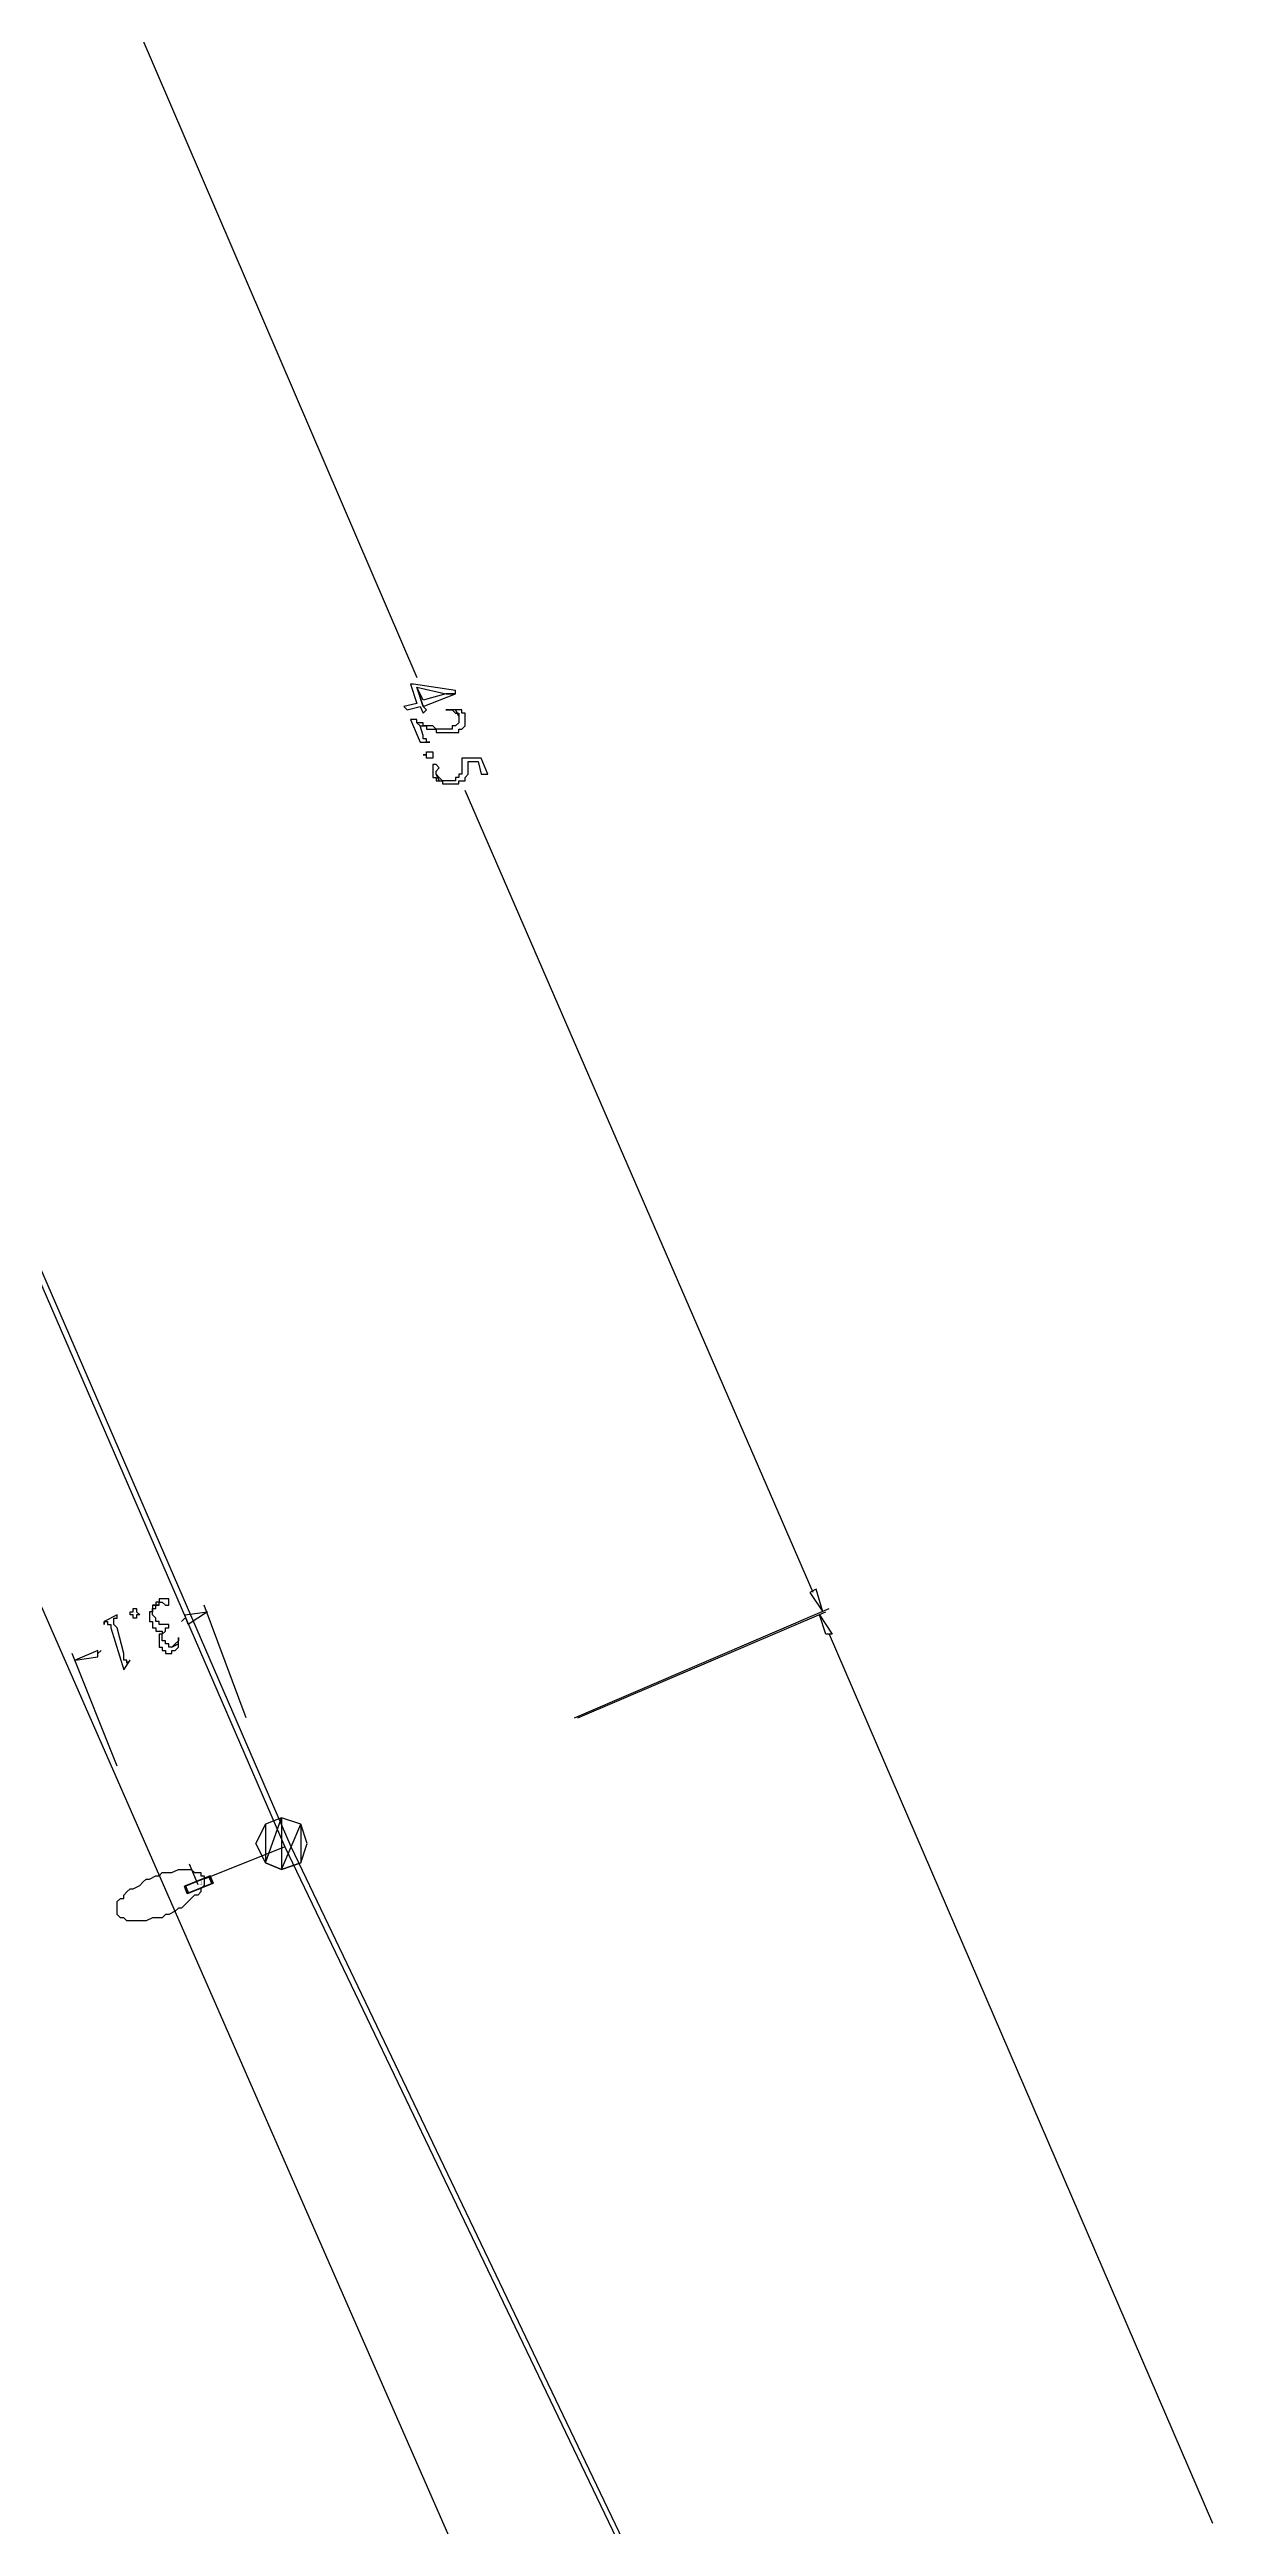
# Model space of a CAD drawing. Extents: x 212106 to 638151, y -1311344 to 1260505.
# Drawn here: x 388029 to 413815, y -1153201 to -1098274 of the extents above; entities that cross this region are included whole.
import ezdxf

# ---------------------------------------------------------------- set-up
doc = ezdxf.new("R2010")
doc.units = 0
doc.header["$MEASUREMENT"] = 0
for name, color, linetype in [('at_Entity', 7, 'Continuous'), ('DLXLUM01', 3, 'Continuous'), ('DLXLUMEX', 2, 'Continuous'), ('DLXSCENE', 7, 'Continuous')]:
    doc.layers.add(name, color=color, linetype=linetype)

# ---------------------------------------------------------------- blocks, each defined once
blk = doc.blocks.new('*U9')
for p, q in [((213, 179), (-332, -44)), ((-332, -44), (213, 179)), ((240, 190), (-305, -33)), ((-305, -33), (240, 190)), ((-268, -202), (277, 22)), ((277, 22), (-268, -202)), ((-240, -190), (305, 33)), ((305, 33), (-240, -190)), ((240, 190), (213, 179)), ((213, 179), (240, 190)), ((277, 22), (213, 179)), ((213, 179), (277, 22)), ((305, 33), (240, 190)), ((240, 190), (305, 33)), ((277, 22), (305, 33)), ((305, 33), (277, 22)), ((-305, -33), (-332, -44)), ((-332, -44), (-305, -33)), ((-332, -44), (-268, -202)), ((-268, -202), (-332, -44)), ((-305, -33), (-240, -190)), ((-240, -190), (-305, -33)), ((-240, -190), (-268, -202)), ((-268, -202), (-240, -190))]:
    blk.add_line(p, q)
at = {"color": 1}
blk.add_line((-28, -11), (-217, 451), dxfattribs=at)
at = {"layer": 'DLXLUMEX', "color": 7}
blk.add_text('1', height=100, dxfattribs=at).set_placement((0, 0))
blk = doc.blocks.new('*U97')
for p, q in [((35458, -1166725), (18530, -1127655)), ((55671, -1208938), (35458, -1166725))]:
    blk.add_line(p, q)

msp = doc.modelspace()

# ---------------------------------------------------------------- linework, layer by layer
at = {"layer": 'at_Entity', "color": 0}
for p, q in [((363531, -1077346), (406744, -1175915)), ((388530, -1094417), (396172, -1112202)), ((396172, -1112774), (395887, -1112845)), ((396101, -1112345), (396030, -1112345)), ((396030, -1112345), (396172, -1112774)), ((397030, -1112488), (396101, -1112345)), ((396315, -1112845), (396172, -1112417)), ((396172, -1112417), (396815, -1112559)), ((396315, -1112702), (396172, -1112417)), ((396172, -1112417), (396315, -1112845)), ((396815, -1112559), (396315, -1112702)), ((396315, -1112845), (397030, -1112559)), ((396815, -1112559), (397030, -1112559)), ((397030, -1112559), (396815, -1112559)), ((397030, -1112559), (397030, -1112488)), ((395887, -1112845), (395958, -1112917)), ((395958, -1112917), (396244, -1112845)), ((396101, -1113131), (396030, -1113131)), ((396030, -1113131), (396030, -1113131)), ((396030, -1113131), (396244, -1113631)), ((396172, -1113131), (396101, -1113131)), ((396172, -1113202), (396172, -1113131)), ((396244, -1113274), (396172, -1113202)), ((396244, -1113202), (396172, -1113202)), ((396172, -1113202), (396244, -1113274)), ((396244, -1112845), (396315, -1112988)), ((396315, -1113202), (396244, -1113202)), ((396244, -1113202), (396244, -1113202)), ((396315, -1113488), (396244, -1113274)), ((396244, -1113274), (396244, -1113274)), ((396244, -1113274), (396244, -1113274)), ((396244, -1113274), (396244, -1113274)), ((396244, -1113274), (396315, -1113274)), ((396387, -1112917), (396315, -1112845)), ((396315, -1112988), (396387, -1112917)), ((396315, -1113274), (396315, -1113202)), ((396315, -1113202), (396315, -1113202)), ((396387, -1113274), (396315, -1113274)), ((396315, -1113274), (396315, -1113274)), ((396315, -1113274), (396315, -1113274)), ((396315, -1113274), (396387, -1113274)), ((396458, -1113274), (396387, -1113274)), ((396387, -1113274), (396387, -1113274)), ((396387, -1113274), (396387, -1113345)), ((396387, -1113345), (396458, -1113345)), ((396530, -1113274), (396458, -1113274)), ((396458, -1113274), (396458, -1113274)), ((396458, -1113345), (396530, -1113345)), ((396601, -1113345), (396530, -1113274)), ((396530, -1113274), (396530, -1113274)), ((396530, -1113274), (396530, -1113274)), ((396530, -1113345), (396530, -1113345)), ((396530, -1113345), (396530, -1113345)), ((396530, -1113345), (396601, -1113345)), ((396672, -1113345), (396601, -1113345)), ((396601, -1113345), (396601, -1113345)), ((396601, -1113345), (396601, -1113345)), ((396601, -1113345), (396601, -1113417)), ((396744, -1113345), (396672, -1113345)), ((396672, -1113345), (396672, -1113345)), ((396815, -1113345), (396744, -1113345)), ((396744, -1113345), (396744, -1113345)), ((396887, -1112917), (396815, -1112917)), ((396815, -1112917), (396815, -1112917)), ((396815, -1112917), (396815, -1112917)), ((396815, -1112917), (396887, -1112917)), ((396887, -1113345), (396815, -1113345)), ((396815, -1113345), (396815, -1113345)), ((396958, -1112917), (396887, -1112917)), ((396887, -1112917), (396887, -1112917)), ((396887, -1112917), (396887, -1112917)), ((396887, -1112917), (396958, -1112917)), ((396958, -1113345), (396887, -1113345)), ((396887, -1113345), (396887, -1113345)), ((396887, -1113345), (396887, -1113345)), ((397030, -1112917), (396958, -1112917)), ((396958, -1112917), (396958, -1112917)), ((396958, -1112917), (396958, -1112917)), ((396958, -1112917), (397030, -1112988)), ((397030, -1113274), (396958, -1113274)), ((396958, -1113274), (396958, -1113345)), ((396958, -1113345), (396958, -1113345)), ((397101, -1113059), (397030, -1112917)), ((397101, -1112917), (397030, -1112917)), ((397030, -1112917), (397101, -1113059)), ((397030, -1112988), (397030, -1112988)), ((397030, -1112988), (397030, -1112988)), ((397030, -1112988), (397101, -1112988)), ((397101, -1113202), (397030, -1113274)), ((397030, -1113274), (397030, -1113274)), ((397030, -1113274), (397030, -1113274)), ((397172, -1112917), (397101, -1112917)), ((397101, -1112917), (397101, -1112917)), ((397101, -1112917), (397101, -1112917)), ((397101, -1112988), (397101, -1113059)), ((397101, -1113059), (397101, -1113059)), ((397101, -1113059), (397101, -1113059)), ((397101, -1113059), (397101, -1113131)), ((397101, -1113131), (397101, -1113131)), ((397101, -1113131), (397101, -1113131)), ((397101, -1113131), (397101, -1113202)), ((397101, -1113202), (397101, -1113202)), ((397101, -1113202), (397101, -1113202)), ((397101, -1113417), (397101, -1113345)), ((397101, -1113345), (397172, -1113345)), ((397172, -1112988), (397172, -1112917)), ((397244, -1112988), (397172, -1112988)), ((397172, -1112988), (397172, -1112988)), ((397172, -1113345), (397244, -1113274)), ((397172, -1113345), (397172, -1113345)), ((397172, -1113345), (397172, -1113345)), ((397244, -1113059), (397244, -1112988)), ((397244, -1113059), (397244, -1113059)), ((397244, -1113131), (397244, -1113059)), ((397244, -1113059), (397244, -1113059)), ((397244, -1113202), (397244, -1113131)), ((397244, -1113131), (397244, -1113131)), ((397244, -1113274), (397244, -1113202)), ((397244, -1113202), (397244, -1113202)), ((397244, -1113202), (397244, -1113202)), ((397244, -1113274), (397244, -1113274)), ((397244, -1113274), (397244, -1113274)), ((396244, -1113631), (396458, -1113631)), ((396315, -1113559), (396315, -1113488)), ((396315, -1113488), (396315, -1113488)), ((396387, -1113559), (396315, -1113559)), ((396315, -1113559), (396315, -1113559)), ((396387, -1113917), (396315, -1113917)), ((396315, -1113917), (396387, -1113917)), ((396387, -1113631), (396387, -1113559)), ((396387, -1113559), (396387, -1113559)), ((396458, -1113631), (396387, -1113631)), ((396387, -1113631), (396387, -1113631)), ((396387, -1113917), (396387, -1113845)), ((396387, -1113845), (396387, -1113845)), ((396387, -1113845), (396387, -1113845)), ((396387, -1113845), (396458, -1113845)), ((396387, -1113988), (396387, -1113917)), ((396387, -1113917), (396387, -1113917)), ((396458, -1113631), (396458, -1113631)), ((396458, -1113631), (396458, -1113631)), ((396458, -1113845), (396458, -1113845)), ((396458, -1113845), (396458, -1113845)), ((396458, -1113845), (396530, -1113845)), ((396530, -1113845), (396530, -1113917)), ((396530, -1113917), (396530, -1113917)), ((396530, -1113917), (396530, -1113917)), ((396530, -1113917), (396530, -1113988)), ((396530, -1113917), (396530, -1113917)), ((396530, -1113917), (396530, -1113917)), ((396530, -1113917), (396530, -1113917)), ((396601, -1113417), (396672, -1113417)), ((396672, -1113417), (396672, -1113417)), ((396672, -1113417), (396744, -1113417)), ((396744, -1113417), (396744, -1113417)), ((396744, -1113417), (396815, -1113417)), ((396815, -1113417), (396815, -1113417)), ((396815, -1113417), (396887, -1113417)), ((396887, -1113417), (396887, -1113417)), ((396887, -1113417), (396887, -1113417)), ((396887, -1113417), (396958, -1113417)), ((396958, -1113417), (396958, -1113417)), ((396958, -1113417), (397030, -1113417)), ((397030, -1113417), (397030, -1113417)), ((397030, -1113417), (397101, -1113417)), ((397101, -1113417), (397101, -1113417)), ((397101, -1113417), (397101, -1113417)), ((396458, -1113988), (396387, -1113988)), ((396387, -1113988), (396387, -1113988)), ((396387, -1113988), (396387, -1113988)), ((396387, -1113988), (396387, -1113988)), ((396530, -1113988), (396458, -1113988)), ((396458, -1113988), (396458, -1113988)), ((396458, -1113988), (396458, -1113988)), ((396601, -1114131), (396530, -1114131)), ((396530, -1114131), (396530, -1114131)), ((396530, -1114131), (396530, -1114202)), ((396530, -1114202), (396530, -1114202)), ((396530, -1114202), (396530, -1114202)), ((396530, -1114202), (396530, -1114274)), ((396530, -1114274), (396530, -1114274)), ((396530, -1114274), (396530, -1114274)), ((396530, -1114274), (396530, -1114345)), ((396530, -1114345), (396530, -1114345)), ((396530, -1114345), (396530, -1114345)), ((396530, -1114345), (396530, -1114417)), ((396530, -1114417), (396601, -1114417)), ((396672, -1114202), (396601, -1114131)), ((396601, -1114131), (396601, -1114131)), ((396601, -1114131), (396601, -1114131)), ((396601, -1114274), (396672, -1114202)), ((396601, -1114345), (396601, -1114274)), ((396601, -1114274), (396601, -1114274)), ((396672, -1114488), (396601, -1114345)), ((396601, -1114345), (396601, -1114345)), ((396601, -1114345), (396601, -1114345)), ((396601, -1114345), (396601, -1114345)), ((396672, -1114417), (396601, -1114345)), ((396601, -1114345), (396672, -1114488)), ((396601, -1114417), (396601, -1114417)), ((396601, -1114417), (396601, -1114488)), ((396672, -1114202), (396672, -1114202)), ((396672, -1114202), (396672, -1114202)), ((396672, -1114202), (396672, -1114202)), ((396744, -1114488), (396672, -1114417)), ((396672, -1114417), (396672, -1114417)), ((396672, -1114417), (396672, -1114417)), ((397101, -1114417), (397030, -1114417)), ((397030, -1114417), (397030, -1114488)), ((397172, -1114345), (397101, -1114345)), ((397101, -1114345), (397101, -1114345)), ((397101, -1114345), (397101, -1114345)), ((397101, -1114345), (397101, -1114417)), ((397101, -1114417), (397101, -1114417)), ((397601, -1113988), (397172, -1113988)), ((397172, -1113988), (397172, -1113988)), ((397172, -1113988), (397172, -1114059)), ((397172, -1114059), (397172, -1114059)), ((397172, -1114059), (397172, -1114059)), ((397172, -1114059), (397172, -1114131)), ((397172, -1114131), (397172, -1114131)), ((397172, -1114131), (397172, -1114202)), ((397172, -1114202), (397172, -1114202)), ((397172, -1114202), (397172, -1114202)), ((397172, -1114202), (397172, -1114274)), ((397172, -1114274), (397172, -1114274)), ((397172, -1114274), (397172, -1114274)), ((397172, -1114274), (397172, -1114345)), ((397244, -1114417), (397315, -1114345)), ((397244, -1114488), (397244, -1114417)), ((397244, -1114417), (397244, -1114417)), ((397244, -1114417), (397244, -1114417)), ((397315, -1114131), (397315, -1114059)), ((397315, -1114059), (397315, -1114059)), ((397315, -1114059), (397530, -1114059)), ((397315, -1114202), (397315, -1114131)), ((397315, -1114131), (397315, -1114131)), ((397315, -1114274), (397315, -1114202)), ((397315, -1114202), (397315, -1114202)), ((397315, -1114202), (397315, -1114202)), ((397315, -1114345), (397315, -1114274)), ((397315, -1114274), (397315, -1114274)), ((397315, -1114274), (397315, -1114274)), ((397315, -1114345), (397315, -1114345)), ((397315, -1114345), (397315, -1114345)), ((397530, -1114059), (397601, -1114345)), ((397744, -1114345), (397601, -1113988)), ((397601, -1114345), (397744, -1114345)), ((396601, -1114488), (396672, -1114488)), ((396672, -1114488), (396672, -1114488)), ((396672, -1114488), (396672, -1114488)), ((396672, -1114488), (396744, -1114488)), ((396815, -1114488), (396744, -1114488)), ((396744, -1114488), (396744, -1114488)), ((396744, -1114488), (396744, -1114488)), ((396744, -1114488), (396744, -1114559)), ((396744, -1114559), (396744, -1114559)), ((396744, -1114559), (396815, -1114559)), ((396887, -1114488), (396815, -1114488)), ((396815, -1114488), (396815, -1114488)), ((396815, -1114559), (396815, -1114559)), ((396815, -1114559), (396887, -1114559)), ((396958, -1114488), (396887, -1114488)), ((396887, -1114488), (396887, -1114488)), ((396887, -1114559), (396887, -1114559)), ((396887, -1114559), (396887, -1114559)), ((396887, -1114559), (396958, -1114559)), ((397030, -1114488), (396958, -1114488)), ((396958, -1114488), (396958, -1114488)), ((396958, -1114488), (396958, -1114488)), ((396958, -1114559), (396958, -1114559)), ((396958, -1114559), (397030, -1114559)), ((397030, -1114559), (397030, -1114559)), ((397030, -1114559), (397101, -1114559)), ((397101, -1114559), (397101, -1114488)), ((397101, -1114488), (397172, -1114488)), ((397101, -1114559), (397101, -1114559)), ((397172, -1114488), (397172, -1114488)), ((397172, -1114488), (397244, -1114488)), ((404958, -1132487), (397244, -1114702)), ((405029, -1132416), (404886, -1132487)), ((404886, -1132487), (405172, -1132916)), ((405172, -1132916), (405029, -1132416)), ((389530, -1132987), (389244, -1133130)), ((389244, -1133130), (389244, -1133202)), ((389244, -1133202), (389244, -1133130)), ((389244, -1133130), (389315, -1133130)), ((389315, -1133130), (389315, -1133130)), ((389315, -1133130), (389315, -1133130)), ((389315, -1133130), (389315, -1133202)), ((389458, -1133130), (389458, -1133059)), ((389458, -1133059), (389530, -1133059)), ((389458, -1133202), (389458, -1133130)), ((389458, -1133130), (389458, -1133130)), ((389458, -1133130), (389458, -1133130)), ((389458, -1133130), (389458, -1133130)), ((389530, -1133059), (389530, -1132987)), ((389530, -1133059), (389530, -1133059)), ((389530, -1133059), (389530, -1133059)), ((389815, -1132987), (389815, -1132916)), ((389815, -1132916), (389815, -1132916)), ((389815, -1132916), (389887, -1132916)), ((389887, -1132987), (389815, -1132987)), ((389815, -1132987), (389815, -1132987)), ((389815, -1132987), (389815, -1132987)), ((389887, -1132916), (389887, -1132845)), ((389887, -1132845), (389887, -1132845)), ((389887, -1132845), (389887, -1132845)), ((389887, -1132845), (389958, -1132845)), ((389887, -1133059), (389887, -1132987)), ((389958, -1133059), (389887, -1133059)), ((389887, -1133059), (389887, -1133059)), ((389887, -1133059), (389887, -1133059)), ((389958, -1132845), (389958, -1132845)), ((389958, -1132845), (389958, -1132916)), ((389958, -1132916), (389958, -1132916)), ((389958, -1132916), (389958, -1132916)), ((389958, -1132916), (390030, -1132987)), ((390030, -1132987), (389958, -1132987)), ((389958, -1132987), (389958, -1132987)), ((389958, -1132987), (389958, -1133059)), ((389958, -1133059), (389958, -1133059)), ((389958, -1133059), (389958, -1133059)), ((389958, -1133059), (389958, -1133059)), ((389958, -1133059), (389958, -1133059)), ((390315, -1132916), (390244, -1132916)), ((390244, -1132916), (390244, -1132916)), ((390244, -1132916), (390244, -1132987)), ((390244, -1132987), (390244, -1132987)), ((390244, -1132987), (390244, -1133059)), ((390244, -1133059), (390244, -1133059)), ((390244, -1133059), (390244, -1133130)), ((390244, -1133130), (390315, -1133130)), ((390387, -1132773), (390315, -1132773)), ((390315, -1132773), (390458, -1132773)), ((390458, -1132773), (390315, -1132773)), ((390315, -1132773), (390315, -1132773)), ((390315, -1132773), (390315, -1132845)), ((390315, -1132916), (390315, -1132845)), ((390315, -1132845), (390387, -1132845)), ((390315, -1132845), (390315, -1132845)), ((390315, -1132845), (390315, -1132845)), ((390315, -1132845), (390315, -1132916)), ((390315, -1132987), (390315, -1132916)), ((390315, -1132916), (390315, -1132916)), ((390387, -1133059), (390315, -1132987)), ((390315, -1132987), (390315, -1132987)), ((390315, -1132987), (390315, -1132987)), ((390315, -1133130), (390315, -1133202)), ((390458, -1132702), (390387, -1132702)), ((390387, -1132702), (390387, -1132702)), ((390387, -1132702), (390387, -1132773)), ((390387, -1132845), (390387, -1132773)), ((390387, -1132773), (390387, -1132773)), ((390387, -1132773), (390458, -1132773)), ((390387, -1132845), (390387, -1132845)), ((390387, -1132845), (390387, -1132845)), ((390387, -1133130), (390387, -1133059)), ((390387, -1133059), (390387, -1133059)), ((390458, -1133130), (390387, -1133130)), ((390387, -1133130), (390387, -1133130)), ((390530, -1132630), (390458, -1132630)), ((390458, -1132630), (390458, -1132702)), ((390458, -1132702), (390458, -1132702)), ((390458, -1132773), (390458, -1132702)), ((390458, -1132702), (390530, -1132702)), ((390458, -1132773), (390458, -1132773)), ((390458, -1133202), (390458, -1133130)), ((390601, -1132630), (390530, -1132630)), ((390530, -1132630), (390530, -1132630)), ((390530, -1132630), (390530, -1132630)), ((390530, -1132702), (390530, -1132702)), ((390530, -1132702), (390530, -1132702)), ((390530, -1132702), (390601, -1132773)), ((390673, -1132630), (390601, -1132630)), ((390601, -1132630), (390601, -1132630)), ((390601, -1132773), (390601, -1132773)), ((390601, -1132773), (390601, -1132773)), ((390601, -1132773), (390601, -1132773)), ((390601, -1132773), (390673, -1132773)), ((390673, -1132773), (390673, -1132630)), ((390673, -1132773), (390673, -1132773)), ((391030, -1133059), (390958, -1133130)), ((391030, -1132987), (391530, -1132916)), ((391101, -1133202), (391030, -1132987)), ((391530, -1132916), (391101, -1133202)), ((392387, -1135273), (391458, -1132773)), ((399672, -1135273), (405315, -1132845)), ((399744, -1135273), (405244, -1132916)), ((405244, -1133416), (405101, -1132987)), ((405101, -1132987), (405386, -1133416)), ((389244, -1133202), (389244, -1133202)), ((389315, -1133202), (389315, -1133202)), ((389315, -1133202), (389387, -1133202)), ((389387, -1133202), (389387, -1133273)), ((389387, -1133273), (389387, -1133273)), ((389387, -1133273), (389673, -1134202)), ((389530, -1133273), (389458, -1133202)), ((389458, -1133202), (389458, -1133202)), ((389673, -1133844), (389530, -1133273)), ((390315, -1133202), (390315, -1133202)), ((390315, -1133202), (390315, -1133202)), ((390315, -1133202), (390315, -1133273)), ((390315, -1133273), (390315, -1133273)), ((390315, -1133273), (390387, -1133273)), ((390387, -1133273), (390387, -1133345)), ((390387, -1133345), (390387, -1133345)), ((390387, -1133345), (390458, -1133345)), ((390530, -1133202), (390458, -1133202)), ((390458, -1133202), (390458, -1133202)), ((390458, -1133202), (390458, -1133202)), ((390458, -1133345), (390458, -1133345)), ((390458, -1133345), (390530, -1133345)), ((390530, -1133416), (390458, -1133416)), ((390458, -1133416), (390458, -1133487)), ((390458, -1133487), (390458, -1133487)), ((390458, -1133487), (390458, -1133559)), ((390458, -1133559), (390458, -1133559)), ((390458, -1133559), (390458, -1133630)), ((390458, -1133630), (390458, -1133630)), ((390458, -1133630), (390458, -1133630)), ((390458, -1133630), (390458, -1133702)), ((390601, -1133202), (390530, -1133202)), ((390530, -1133202), (390530, -1133202)), ((390530, -1133202), (390530, -1133202)), ((390530, -1133416), (390601, -1133345)), ((390530, -1133345), (390530, -1133345)), ((390530, -1133345), (390530, -1133345)), ((390530, -1133345), (390530, -1133416)), ((390530, -1133487), (390530, -1133416)), ((390530, -1133416), (390530, -1133416)), ((390530, -1133416), (390530, -1133416)), ((390530, -1133559), (390530, -1133487)), ((390530, -1133487), (390530, -1133487)), ((390530, -1133487), (390530, -1133487)), ((390601, -1133559), (390530, -1133559)), ((390673, -1133202), (390601, -1133202)), ((390601, -1133202), (390601, -1133202)), ((390601, -1133345), (390601, -1133273)), ((390601, -1133273), (390601, -1133273)), ((390601, -1133273), (390601, -1133273)), ((390601, -1133273), (390673, -1133273)), ((390601, -1133345), (390601, -1133345)), ((390601, -1133630), (390601, -1133559)), ((390673, -1133630), (390601, -1133630)), ((390601, -1133630), (390601, -1133630)), ((390601, -1133630), (390601, -1133630)), ((390673, -1133273), (390673, -1133202)), ((390673, -1133202), (390673, -1133202)), ((390673, -1133202), (390673, -1133202)), ((390673, -1133202), (390673, -1133202)), ((390673, -1133202), (390673, -1133202)), ((390673, -1133702), (390673, -1133630)), ((390815, -1133630), (390744, -1133702)), ((390744, -1133702), (390887, -1133630)), ((390887, -1133630), (390744, -1133702)), ((390887, -1133559), (390815, -1133630)), ((390815, -1133630), (390815, -1133630)), ((390815, -1133630), (390815, -1133630)), ((390815, -1133630), (390815, -1133630)), ((390887, -1133630), (390887, -1133487)), ((390887, -1133487), (390887, -1133559)), ((390887, -1133702), (390887, -1133630)), ((405386, -1133416), (405244, -1133416)), ((405315, -1133416), (413815, -1153130)), ((389530, -1136344), (388530, -1133844)), ((389101, -1133773), (388601, -1133987)), ((388601, -1133987), (389101, -1133916)), ((389101, -1133844), (389173, -1133773)), ((389101, -1133916), (389101, -1133773)), ((389673, -1133916), (389673, -1133844)), ((389673, -1133987), (389673, -1133916)), ((389673, -1133916), (389673, -1133916)), ((389673, -1134202), (389815, -1133987)), ((389744, -1133987), (389673, -1133987)), ((389673, -1133987), (389673, -1133987)), ((389673, -1133987), (389673, -1133987)), ((389815, -1133987), (389744, -1134059)), ((389744, -1134059), (389815, -1133987)), ((389815, -1133987), (389744, -1134059)), ((389744, -1134059), (389744, -1133987)), ((389744, -1134059), (389744, -1134059)), ((389744, -1134059), (389744, -1134059)), ((389815, -1133987), (389815, -1133987)), ((389815, -1133987), (389815, -1133987)), ((390458, -1133702), (390458, -1133702)), ((390458, -1133702), (390530, -1133702)), ((390530, -1133702), (390530, -1133773)), ((390530, -1133773), (390530, -1133773)), ((390530, -1133773), (390530, -1133773)), ((390530, -1133773), (390601, -1133773)), ((390601, -1133773), (390601, -1133773)), ((390601, -1133773), (390601, -1133844)), ((390601, -1133844), (390673, -1133844)), ((390744, -1133702), (390673, -1133702)), ((390673, -1133702), (390673, -1133702)), ((390673, -1133844), (390673, -1133844)), ((390673, -1133844), (390744, -1133844)), ((390744, -1133702), (390744, -1133702)), ((390744, -1133702), (390744, -1133702)), ((390744, -1133773), (390815, -1133773)), ((390744, -1133844), (390744, -1133773)), ((390815, -1133773), (390887, -1133702)), ((390815, -1133773), (390815, -1133773)), ((390815, -1133773), (390815, -1133773)), ((390887, -1133702), (390887, -1133702)), ((390887, -1133702), (390887, -1133702)), ((393172, -1137487), (392815, -1137630)), ((393172, -1137487), (392815, -1137630)), ((392815, -1138487), (393172, -1137487)), ((392815, -1138487), (393172, -1137487)), ((393172, -1137487), (392815, -1137630)), ((393172, -1137487), (392815, -1137630)), ((393172, -1137487), (392815, -1137630)), ((392815, -1138487), (393172, -1137487)), ((392815, -1138487), (393172, -1137487)), ((393172, -1137487), (392815, -1137630)), ((393601, -1137630), (393172, -1137487)), ((393601, -1137630), (393172, -1137487)), ((393172, -1137487), (393172, -1138630)), ((393172, -1137487), (393172, -1138630)), ((393601, -1137630), (393172, -1137487)), ((393601, -1137630), (393172, -1137487)), ((393601, -1137630), (393172, -1137487)), ((393172, -1137487), (393172, -1138630)), ((393172, -1137487), (393172, -1138630)), ((393601, -1137630), (393172, -1137487)), ((392815, -1137630), (392601, -1138059)), ((392601, -1138059), (392815, -1137630)), ((392815, -1137630), (392601, -1138059)), ((392815, -1137630), (392601, -1138059)), ((392601, -1138059), (392815, -1137630)), ((392815, -1137630), (392601, -1138059)), ((392601, -1138059), (392815, -1138487)), ((392815, -1138487), (392601, -1138059)), ((392601, -1138059), (392815, -1138487)), ((392601, -1138059), (392815, -1138487)), ((392815, -1138487), (392601, -1138059)), ((392601, -1138059), (392815, -1138487)), ((392815, -1137630), (392815, -1138487)), ((392815, -1137630), (392815, -1138487)), ((392815, -1137630), (392815, -1138487)), ((392815, -1137630), (392815, -1138487)), ((393172, -1138630), (393601, -1137630)), ((393172, -1138630), (393601, -1137630)), ((393172, -1138630), (393601, -1137630)), ((393172, -1138630), (393601, -1137630)), ((393744, -1138059), (393601, -1137630)), ((393744, -1138059), (393601, -1137630)), ((393601, -1137630), (393601, -1138487)), ((393601, -1137630), (393601, -1138487)), ((393744, -1138059), (393601, -1137630)), ((393744, -1138059), (393601, -1137630)), ((393744, -1138059), (393601, -1137630)), ((393601, -1137630), (393601, -1138487)), ((393601, -1137630), (393601, -1138487)), ((393744, -1138059), (393601, -1137630)), ((393601, -1138487), (393744, -1138059)), ((393601, -1138487), (393744, -1138059)), ((393601, -1138487), (393744, -1138059)), ((393601, -1138487), (393744, -1138059)), ((393601, -1138487), (393744, -1138059)), ((393601, -1138487), (393744, -1138059)), ((390744, -1138701), (390887, -1138630)), ((390887, -1138630), (390958, -1138630)), ((390958, -1138630), (391030, -1138630)), ((391030, -1138630), (391101, -1138630)), ((391101, -1138630), (391173, -1138630)), ((391173, -1138630), (391244, -1138701)), ((393244, -1138130), (391458, -1138844)), ((392815, -1138487), (393172, -1138630)), ((393172, -1138630), (392815, -1138487)), ((392815, -1138487), (393172, -1138630)), ((392815, -1138487), (393172, -1138630)), ((393172, -1138630), (392815, -1138487)), ((392815, -1138487), (393172, -1138630)), ((393172, -1138630), (393601, -1138487)), ((393601, -1138487), (393172, -1138630)), ((393172, -1138630), (393601, -1138487)), ((393172, -1138630), (393601, -1138487)), ((393601, -1138487), (393172, -1138630)), ((393172, -1138630), (393601, -1138487)), ((393172, -1138630), (393172, -1138630)), ((393172, -1138630), (393172, -1138630)), ((393172, -1138630), (393172, -1138630)), ((389673, -1139201), (389744, -1139130)), ((389744, -1139130), (389815, -1139059)), ((389815, -1139059), (389887, -1139059)), ((389887, -1139059), (390030, -1138987)), ((390030, -1138987), (390101, -1138916)), ((390101, -1138916), (390173, -1138844)), ((390173, -1138844), (390244, -1138844)), ((390244, -1138844), (390387, -1138773)), ((390387, -1138773), (390458, -1138773)), ((390458, -1138773), (390530, -1138701)), ((390530, -1138701), (390673, -1138701)), ((390673, -1138701), (390744, -1138701)), ((391244, -1138701), (391315, -1138701)), ((391315, -1138701), (391387, -1138701)), ((391387, -1139130), (391315, -1139201)), ((391387, -1138701), (391387, -1138773)), ((391387, -1138773), (391458, -1138773)), ((391458, -1138987), (391387, -1139059)), ((391387, -1139059), (391387, -1139130)), ((391458, -1138773), (391458, -1138844)), ((391458, -1138844), (391458, -1138916)), ((391458, -1138916), (391458, -1138987)), ((389530, -1139344), (389601, -1139273)), ((389530, -1139630), (389530, -1139344)), ((389601, -1139701), (389530, -1139630)), ((389530, -1139630), (389530, -1139630)), ((389601, -1139273), (389673, -1139273)), ((389673, -1139701), (389601, -1139701)), ((389673, -1139273), (389673, -1139201)), ((389744, -1139773), (389673, -1139701)), ((390315, -1139701), (390173, -1139773)), ((390387, -1139701), (390315, -1139701)), ((390530, -1139701), (390387, -1139701)), ((390601, -1139630), (390530, -1139701)), ((390673, -1139630), (390601, -1139630)), ((390815, -1139559), (390673, -1139630)), ((390887, -1139487), (390815, -1139559)), ((390958, -1139487), (390887, -1139487)), ((391030, -1139416), (390958, -1139487)), ((391101, -1139344), (391030, -1139416)), ((391173, -1139273), (391101, -1139344)), ((391244, -1139201), (391173, -1139273)), ((391315, -1139201), (391244, -1139201)), ((389815, -1139773), (389744, -1139773)), ((389887, -1139773), (389815, -1139773)), ((389958, -1139773), (389887, -1139773)), ((390030, -1139773), (389958, -1139773)), ((390101, -1139773), (390030, -1139773)), ((390173, -1139773), (390101, -1139773))]:
    msp.add_line(p, q, dxfattribs=at)
at = {"layer": 'at_Entity', "color": 1}
for p, q in [((376316, -1099060), (393244, -1138130)), ((393244, -1138130), (413529, -1180414))]:
    msp.add_line(p, q, dxfattribs=at)

# ---------------------------------------------------------------- block references
at = {"layer": 'DLXLUM01'}
msp.add_blockref('*U9', (391350, -1138965), dxfattribs=at)
at = {"layer": 'DLXSCENE'}
msp.add_blockref('*U97', (357928, 28595), dxfattribs=at)

doc.saveas('drawing.dxf')
